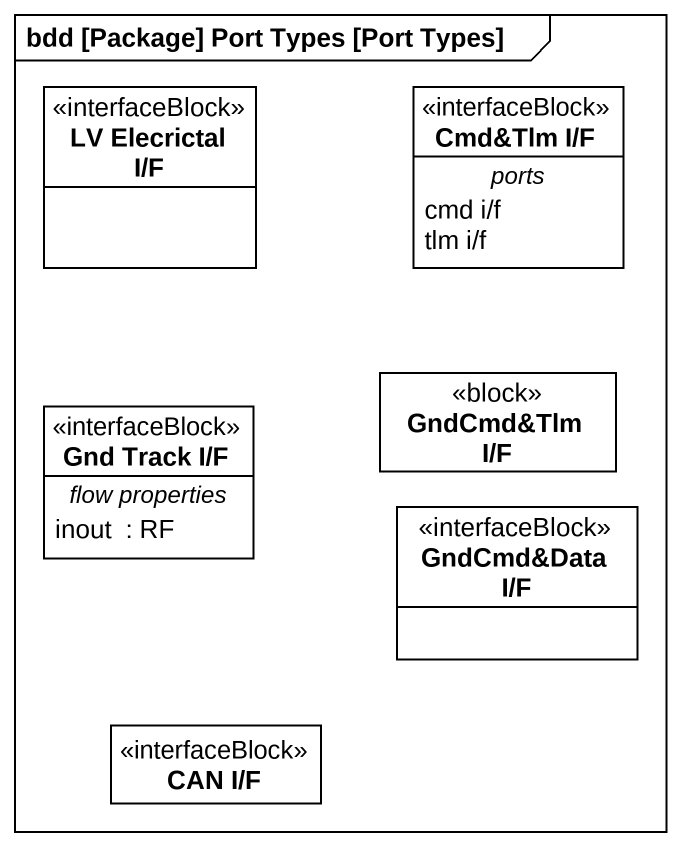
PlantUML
@startuml
mainframe bdd [Package] Port Types [Port Types]
hide circle
hide empty members
class "LV Elecrictal I/F" as LV_Elecrictal_I_F <<interfaceBlock>>
class "Cmd&Tlm I/F" as Cmd_Tlm_I_F <<interfaceBlock>> {
  -- ports --
  cmd i/f
  tlm i/f
}
class "Gnd Track I/F" as Gnd_Track_I_F <<interfaceBlock>> {
  -- flow properties --
  inout  : RF
}
class "GndCmd&Tlm I/F" as GndCmd_Tlm_I_F <<block>>
class "GndCmd&Data I/F" as GndCmd_Data_I_F <<interfaceBlock>>
class "CAN I/F" as CAN_I_F <<interfaceBlock>>
@enduml
